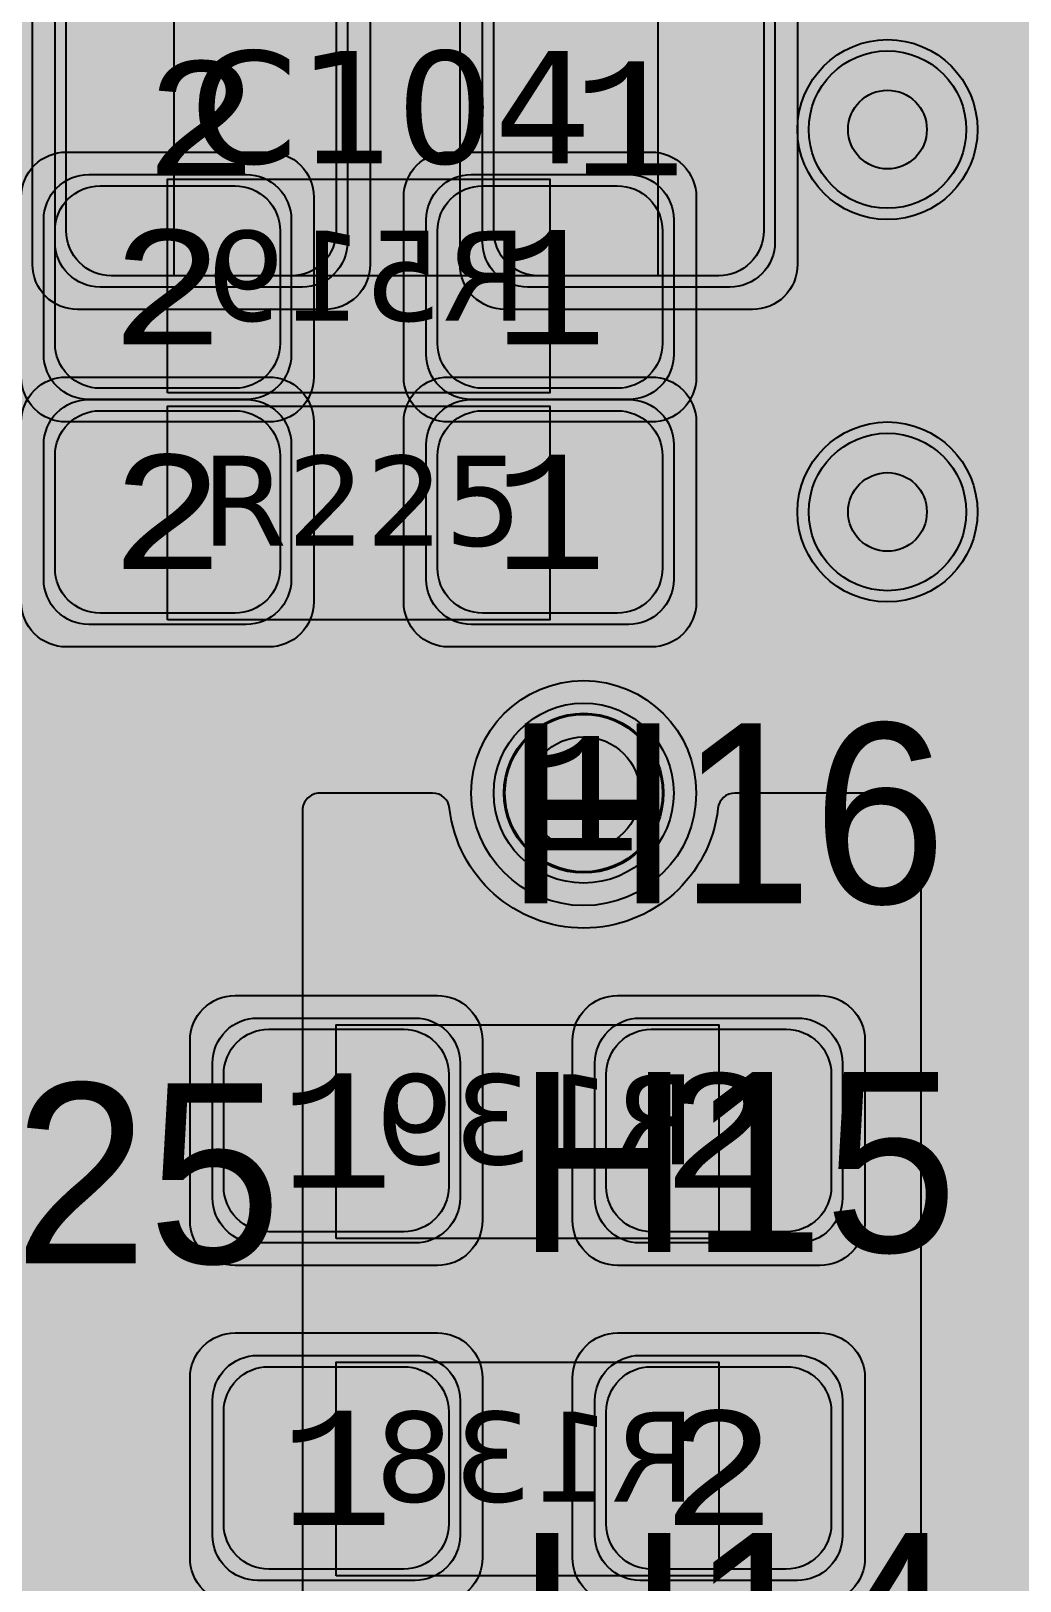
# Model space of a CAD drawing. Extents: x -28 to 199, y -61 to 255.
# Drawn here: x 160.29 to 164.69, y 202.25 to 209.14 of the extents above; entities that cross this region are included whole.
import ezdxf
from ezdxf.enums import TextEntityAlignment as Align

# ---------------------------------------------------------------- set-up
doc = ezdxf.new("R2010")
doc.units = 0
doc.header["$MEASUREMENT"] = 0
for name, color, linetype in [('ASSEMBLY_OUTLINES_BTM', 191, 'CONTINUOUS'), ('ASSEMBLY_OUTLINES_TOP', 102, 'CONTINUOUS'), ('ASSEMBLY_PART_NUMBERS_BTM', 191, 'CONTINUOUS'), ('ASSEMBLY_PART_NUMBERS_TOP', 102, 'CONTINUOUS'), ('ASSEMBLY_REF_DES_BTM', 191, 'CONTINUOUS'), ('ASSEMBLY_REF_DES_TOP', 102, 'CONTINUOUS'), ('DRILL_DRAWING', 21, 'CONTINUOUS'), ('GENERATED_SILKSCREEN_BTM', 255, 'CONTINUOUS'), ('GENERATED_SILKSCREEN_TOP', 140, 'CONTINUOUS'), ('PART_HOLES_LAYER_2', 30, 'CONTINUOUS'), ('PART_HOLES_LAYER_3', 30, 'CONTINUOUS'), ('PART_HOLES_LAYER_BOTTOM', 30, 'CONTINUOUS'), ('PART_HOLES_LAYER_TOP', 30, 'CONTINUOUS'), ('PART_PADS_LAYER_2', 230, 'CONTINUOUS'), ('PART_PADS_LAYER_3', 81, 'CONTINUOUS'), ('PART_PADS_LAYER_BOTTOM', 10, 'CONTINUOUS'), ('PART_PADS_LAYER_TOP', 150, 'CONTINUOUS'), ('PART_PADS_SMD_BTM', 10, 'CONTINUOUS'), ('PART_PADS_SMD_TOP', 150, 'CONTINUOUS'), ('PIN_NUMBERS_BTM', 8, 'CONTINUOUS'), ('PIN_NUMBERS_TOP', 8, 'CONTINUOUS'), ('PLACEMENT_OUTLINES_BTM', 222, 'CONTINUOUS'), ('PLACEMENT_OUTLINES_TOP', 130, 'CONTINUOUS'), ('PLANE_DATA_LAYER_TOP', 150, 'CONTINUOUS'), ('PLANE_SHAPES_LAYER_2', 230, 'CONTINUOUS'), ('PLANE_SHAPES_LAYER_3', 81, 'CONTINUOUS'), ('PLANE_SHAPES_LAYER_TOP', 150, 'CONTINUOUS'), ('SILKSCREEN_OUTLINES_BTM', 211, 'CONTINUOUS'), ('SILKSCREEN_OUTLINES_TOP', 150, 'CONTINUOUS'), ('SILKSCREEN_REF_DES_BTM', 211, 'CONTINUOUS'), ('SILKSCREEN_REF_DES_TOP', 150, 'CONTINUOUS'), ('SOLDERMASK_PADS_BTM', 12, 'CONTINUOUS'), ('SOLDERMASK_PADS_TOP', 180, 'CONTINUOUS'), ('SOLDERPASTE_PADS_BTM', 12, 'CONTINUOUS'), ('SOLDERPASTE_PADS_TOP', 180, 'CONTINUOUS'), ('TRACES_LAYER_BOTTOM', 10, 'CONTINUOUS'), ('TRACES_LAYER_TOP', 150, 'CONTINUOUS'), ('VIA_HOLES_LAYER_2', 30, 'CONTINUOUS'), ('VIA_HOLES_LAYER_3', 30, 'CONTINUOUS'), ('VIA_HOLES_LAYER_BOTTOM', 30, 'CONTINUOUS'), ('VIA_HOLES_LAYER_TOP', 30, 'CONTINUOUS'), ('VIA_PADS_LAYER_2', 230, 'CONTINUOUS'), ('VIA_PADS_LAYER_3', 81, 'CONTINUOUS'), ('VIA_PADS_LAYER_BOTTOM', 10, 'CONTINUOUS'), ('VIA_PADS_LAYER_TOP', 150, 'CONTINUOUS')]:
    doc.layers.add(name, color=color, linetype=linetype)
doc.styles.add('COURIER_NEW', font='COUR.TTF')
doc.styles.add('VERDANA', font='verdana.TTF')
doc.styles.add('VERIBEST_GERBER_0', font='txt')

msp = doc.modelspace()

# ---------------------------------------------------------------- hatches: boundary and pattern name
at = {"layer": 'ASSEMBLY_OUTLINES_BTM'}
h = msp.add_hatch(color=256, dxfattribs=at)
edge = h.paths.add_edge_path()
edge.add_arc((162.75, 205.75), 0.5, 0, 360)
at = {"layer": 'PART_HOLES_LAYER_2'}
h = msp.add_hatch(color=256, dxfattribs=at)
edge = h.paths.add_edge_path()
edge.add_arc((162.75, 205.75), 0.25, 0, 360)
at = {"layer": 'PART_HOLES_LAYER_3'}
h = msp.add_hatch(color=256, dxfattribs=at)
edge = h.paths.add_edge_path()
edge.add_arc((162.75, 205.75), 0.25, 0, 360)
at = {"layer": 'PART_HOLES_LAYER_BOTTOM'}
h = msp.add_hatch(color=256, dxfattribs=at)
edge = h.paths.add_edge_path()
edge.add_arc((162.75, 205.75), 0.25, 0, 360)
at = {"layer": 'PART_HOLES_LAYER_TOP'}
h = msp.add_hatch(color=256, dxfattribs=at)
edge = h.paths.add_edge_path()
edge.add_arc((162.75, 205.75), 0.25, 0, 360)
at = {"layer": 'PLANE_DATA_LAYER_TOP'}
msp.add_hatch(color=256, dxfattribs=at).paths.add_polyline_path([(164.25, 205.6738, 0.414213562373095), (164.1738, 205.75), (163.421893, 205.75, 0.381510988498814), (163.346178, 205.682387, -0.892996716737021), (162.153822, 205.682387, 0.381510988498814), (162.078107, 205.75), (161.5762, 205.75, 0.414213562373095), (161.5, 205.6738), (161.5, 201.750008, -0.414213562373095), (161.499992, 201.75), (154.2262, 201.75, 0.414213562373095), (154.15, 201.6738), (154.15, 201.284993), (154.15, 201.284992, 0.1989099556852985), (154.172318, 201.231111), (158.04635, 197.357079, -0.1989122151386246), (158.192797, 197.003526), (158.192797, 195.517823, 0.0395919652812843), (158.19375, 195.505812, -0.0395902007634606), (158.2, 195.427002), (158.2, 195.427), (158.2, 195.3762, 0.414213562373095), (158.2762, 195.3), (161.095925, 195.3, -0.1989122151386246), (161.449478, 195.153553), (162.717217, 193.885814, -0.1989122151386141), (162.863664, 193.532261), (162.863664, 189.069764), (162.863664, 189.069763, 0.198909955685367), (162.885982, 189.015882), (164.119918, 187.781946, 0.6681819935815638), (164.25, 187.835827), (164.25, 187.835828), (164.25, 188.426501, 0.3936083065980414), (164.179195, 188.50251, -0.3936069474596152), (163.25, 189.5, -0.3936069474596152), (164.179195, 190.49749, 0.3936083065980414), (164.25, 190.573499), (164.25, 195.810362), (164.25, 195.810363, 0.1756597936058653), (164.232299, 195.859192, -0.1756616708770249), (164, 196.5, -0.1756616708770249), (164.232299, 197.140808, 0.1756597936058653), (164.25, 197.189637), (164.25, 197.189638)], flags=0)
at = {"layer": 'PLANE_SHAPES_LAYER_2'}
h = msp.add_hatch(color=256, dxfattribs=at)
h.paths.add_polyline_path([(169.5, 129.25), (149.5, 129.25), (142.25, 122), (142.25, 90.5), (147.5, 90.5), (147.5, 80), (154, 80), (154, 69.25), (131.75, 69.25), (131.75, 73.25), (121.25, 73.25), (121.25, 81), (110.5, 81), (110.5, 125.75), (106.5, 125.75), (106.5, 128.75), (93.5, 128.75), (93.5, 120.25), (91.75, 120.25), (91.75, 121.5), (80, 121.5), (80, 118.25), (73.25, 118.25), (73.25, 124.5), (67.5, 124.5), (67.5, 128), (57.75, 128), (57.75, 120.25), (55.25, 120.25), (55.25, 121.5), (47.5, 121.5), (47.5, 119), (35, 119), (35, 134.75), (32.75, 134.75), (32.75, 159.75), (29.25, 159.75), (29.25, 175.25), (22.5, 175.25), (22.5, 195.25), (17.25, 195.25), (17.25, 198), (22.5, 198), (22.5, 216.5), (40.25, 216.5), (40.25, 235.5), (54.5, 235.5), (54.5, 254), (87.25, 254), (87.25, 236.25), (86.25, 236.25), (86.25, 228.75), (81, 228.75), (81, 218.75), (95.25, 218.75), (95.25, 194.5), (87, 194.5), (87, 172), (131.1, 172), (131.1, 208.75), (115.5, 208.75), (115.5, 213.75), (106.75, 213.75), (106.75, 218.75), (110.25, 222.25), (110.25, 226.25), (142.5, 226.25), (142.5, 221.5), (160.5, 221.5), (160.5, 240.75), (169.5, 240.75)])
h.paths.add_polyline_path([(35.5, 149.5), (41.75, 149.5), (41.75, 152), (39.25, 152), (39.25, 154), (37.75, 154), (37.75, 152), (35.5, 152)], flags=16)
h.paths.add_polyline_path([(37.5, 125.75), (37.5, 128.75), (42.75, 128.75), (42.75, 125.75)], flags=16)
h.paths.add_polyline_path([(52, 127.75), (52, 130.75), (54.25, 130.75), (54.25, 127.75)], flags=16)
h.paths.add_polyline_path([(50.75, 219.5), (50.75, 226.5), (71.75, 226.5), (71.75, 219.5)], flags=16)
h.paths.add_polyline_path([(66.5, 150.75), (66.5, 177.5), (72.25, 177.5), (72.25, 150.75)], flags=16)
h.paths.add_polyline_path([(47.25, 185.25), (73, 185.25), (73, 188.25), (70.25, 188.25), (70.25, 191), (47.25, 191)], flags=16)
h.paths.add_polyline_path([(84.5, 208), (84.5, 212.75), (85, 212.75), (85, 208)], flags=16)
h.paths.add_polyline_path([(61.5, 137.25), (87.75, 137.25), (87.75, 140.5), (84.75, 140.5), (84.75, 143), (61.5, 143)], flags=16)
h.paths.add_polyline_path([(88.75, 127), (88.75, 130), (91, 130), (91, 127)], flags=16)
h.paths.add_polyline_path([(85.5, 130.25), (85.5, 132.5), (91, 132.5), (91, 130.25)], flags=16)
h.paths.add_polyline_path([(108.75, 142.25), (135.75, 142.25), (135.75, 145.75), (132.25, 145.75), (132.25, 149), (108.75, 149)], flags=16)
h.paths.add_polyline_path([(114.25, 126.75), (140.75, 126.75), (140.75, 129.75), (137.25, 129.75), (137.25, 133), (114.25, 133)], flags=16)
h.paths.add_polyline_path([(155.25, 180.25), (166.25, 180.25), (166.25, 186.25), (152.25, 186.25), (152.25, 183), (155.25, 183)], flags=16)
at = {"layer": 'PLANE_SHAPES_LAYER_3'}
h = msp.add_hatch(color=256, dxfattribs=at)
h.paths.add_polyline_path([(169.5, 129.25), (149.5, 129.25), (142.25, 122), (142.25, 90.5), (147.5, 90.5), (147.5, 80), (154, 80), (154, 69.25), (131.75, 69.25), (131.75, 73.25), (121.25, 73.25), (121.25, 81), (110.5, 81), (110.5, 125.75), (106.5, 125.75), (106.5, 128.75), (93.5, 128.75), (93.5, 120.25), (91.75, 120.25), (91.75, 121.5), (80, 121.5), (80, 118.25), (73.25, 118.25), (73.25, 124.5), (67.5, 124.5), (67.5, 127.75), (58.25, 127.75), (58.25, 130.25), (88.75, 130.25), (88.75, 127), (91, 127), (91, 132.5), (55, 132.5), (55, 131.25), (52, 131.25), (52, 127.75), (55, 127.75), (55, 127.25), (57.75, 127.25), (57.75, 120.25), (55.25, 120.25), (55.25, 121.5), (47.5, 121.5), (47.5, 119), (35, 119), (35, 134.75), (32.75, 134.75), (32.75, 159.75), (29.25, 159.75), (29.25, 175.25), (22.5, 175.25), (22.5, 195.25), (17.25, 195.25), (17.25, 198), (22.5, 198), (22.5, 216.5), (40.25, 216.5), (40.25, 235.5), (54.5, 235.5), (54.5, 254), (87.25, 254), (87.25, 236.25), (86.25, 236.25), (86.25, 228.75), (81, 228.75), (81, 218.75), (95.25, 218.75), (95.25, 194.5), (87, 194.5), (87, 172), (131.1, 172), (131.1, 208.75), (115.5, 208.75), (115.5, 213.75), (106.75, 213.75), (106.75, 218.75), (110.25, 222.25), (110.25, 226.25), (142.5, 226.25), (142.5, 221.5), (160.5, 221.5), (160.5, 240.75), (169.5, 240.75)])
h.paths.add_polyline_path([(35.5, 149.5), (41.75, 149.5), (41.75, 152), (39.25, 152), (39.25, 154), (37.75, 154), (37.75, 152), (35.5, 152)], flags=16)
h.paths.add_polyline_path([(37.5, 125.75), (37.5, 128.75), (42.75, 128.75), (42.75, 125.75)], flags=16)
h.paths.add_polyline_path([(50.75, 219.5), (50.75, 226.5), (71.75, 226.5), (71.75, 219.5)], flags=16)
h.paths.add_polyline_path([(66.5, 150.75), (66.5, 177.5), (72.25, 177.5), (72.25, 150.75)], flags=16)
h.paths.add_polyline_path([(47.25, 185.25), (73, 185.25), (73, 188.25), (70.25, 188.25), (70.25, 191), (47.25, 191)], flags=16)
h.paths.add_polyline_path([(84.5, 208), (84.5, 212.75), (85, 212.75), (85, 208)], flags=16)
h.paths.add_polyline_path([(61.5, 137.25), (87.75, 137.25), (87.75, 140.5), (84.75, 140.5), (84.75, 143), (61.5, 143)], flags=16)
h.paths.add_polyline_path([(108.75, 142.25), (135.75, 142.25), (135.75, 145.75), (132.25, 145.75), (132.25, 149), (108.75, 149)], flags=16)
h.paths.add_polyline_path([(114.25, 126.75), (140.75, 126.75), (140.75, 129.75), (137.25, 129.75), (137.25, 133), (114.25, 133)], flags=16)
h.paths.add_polyline_path([(155.25, 180.25), (166.25, 180.25), (166.25, 186.25), (152.25, 186.25), (152.25, 183), (155.25, 183)], flags=16)
at = {"layer": 'VIA_HOLES_LAYER_2'}
h = msp.add_hatch(color=256, dxfattribs=at)
edge = h.paths.add_edge_path()
edge.add_arc((164.1, 208.7), 0.175, 0, 360)
h = msp.add_hatch(color=256, dxfattribs=at)
edge = h.paths.add_edge_path()
edge.add_arc((164.1, 207), 0.175, 0, 360)
at = {"layer": 'VIA_HOLES_LAYER_3'}
h = msp.add_hatch(color=256, dxfattribs=at)
edge = h.paths.add_edge_path()
edge.add_arc((164.1, 208.7), 0.175, 0, 360)
h = msp.add_hatch(color=256, dxfattribs=at)
edge = h.paths.add_edge_path()
edge.add_arc((164.1, 207), 0.175, 0, 360)
at = {"layer": 'VIA_HOLES_LAYER_BOTTOM'}
h = msp.add_hatch(color=256, dxfattribs=at)
edge = h.paths.add_edge_path()
edge.add_arc((164.1, 208.7), 0.175, 0, 360)
h = msp.add_hatch(color=256, dxfattribs=at)
edge = h.paths.add_edge_path()
edge.add_arc((164.1, 207), 0.175, 0, 360)
at = {"layer": 'VIA_HOLES_LAYER_TOP'}
h = msp.add_hatch(color=256, dxfattribs=at)
edge = h.paths.add_edge_path()
edge.add_arc((164.1, 208.7), 0.175, 0, 360)
h = msp.add_hatch(color=256, dxfattribs=at)
edge = h.paths.add_edge_path()
edge.add_arc((164.1, 207), 0.175, 0, 360)

# ---------------------------------------------------------------- linework, layer by layer
at = {"layer": 'ASSEMBLY_OUTLINES_BTM'}
for points in [[(160.9, 207.53), (160.9, 208.48), (162.6, 208.48), (162.6, 207.53)], [(161.65, 203.77), (161.65, 204.72), (163.35, 204.72), (163.35, 203.77)], [(161.65, 202.27), (161.65, 203.22), (163.35, 203.22), (163.35, 202.27)]]:
    msp.add_lwpolyline(points, close=True, dxfattribs=at)
msp.add_circle((162.75, 205.75), 0.5, dxfattribs=at)
at = {"layer": 'ASSEMBLY_OUTLINES_TOP'}
for points in [[(160.93, 208.05), (160.93, 209.45), (163.08, 209.45), (163.08, 208.05)], [(160.9, 206.52), (160.9, 207.47), (162.6, 207.47), (162.6, 206.52)]]:
    msp.add_lwpolyline(points, close=True, dxfattribs=at)
at = {"layer": 'GENERATED_SILKSCREEN_BTM', "const_width": 0.15}
for points in [[(162.042098, 208.480005, 1.22306e-05), (162.042089, 208.479995), (161.457911, 208.479995, 1.22306e-05), (161.457902, 208.480005), (162.042098, 208.480005)], [(162.033844, 207.529995), (161.466156, 207.529995, 1.1642e-05), (161.466164, 207.530005), (162.033836, 207.530005, 1.1642e-05), (162.033844, 207.529995)], [(162.783844, 204.720005, 1.1642e-05), (162.783836, 204.719995), (162.216164, 204.719995, 1.1642e-05), (162.216156, 204.720005), (162.783844, 204.720005)], [(162.792098, 203.769995), (162.207902, 203.769995, 1.22306e-05), (162.207911, 203.770005), (162.792089, 203.770005, 1.22306e-05), (162.792098, 203.769995)], [(162.783844, 203.220005, 1.1642e-05), (162.783836, 203.219995), (162.216164, 203.219995, 1.1642e-05), (162.216156, 203.220005), (162.783844, 203.220005)], [(162.792098, 202.269995), (162.207902, 202.269995, 1.22306e-05), (162.207911, 202.270005), (162.792089, 202.270005, 1.22306e-05), (162.792098, 202.269995)]]:
    msp.add_lwpolyline(points, format="xyb", dxfattribs=at)
for points in [[(160.1485, 206.097), (160.3165, 206.234), (160.3215, 206.237), (160.3225, 206.241), (160.3245, 206.245), (160.3255, 206.25), (160.3255, 206.936), (160.3245, 206.941), (160.3225, 206.945), (160.3205, 206.947), (160.3195, 206.949), (160.3175, 206.952), (160.1485, 207.089)], [(160.7325, 206.61), (160.5635, 206.473), (160.5605, 206.469), (160.5595, 206.464), (160.5585, 206.461), (160.5575, 206.458), (160.5565, 206.456), (160.5565, 206.25), (160.5575, 206.247), (160.5595, 206.24), (160.5605, 206.238), (160.5635, 206.234), (160.7315, 206.097), (160.7365, 206.095), (160.7375, 206.094), (160.7405, 206.094), (160.7415, 206.093), (160.7425, 206.093), (160.7445, 206.093), (161.0815, 206.093), (161.0855, 206.094), (161.0895, 206.095), (161.0935, 206.097), (161.2615, 206.234), (161.2645, 206.236), (161.2665, 206.239), (161.2675, 206.245), (161.2665, 206.252), (161.2635, 206.259), (161.2585, 206.264), (161.2525, 206.268), (161.2455, 206.269), (161.2385, 206.267), (161.0755, 206.134), (160.7525, 206.134), (160.5965, 206.26), (160.5965, 206.446), (160.7525, 206.573), (161.0815, 206.573), (161.0855, 206.573), (161.0905, 206.574), (161.0935, 206.576), (161.2615, 206.713), (161.2645, 206.714), (161.2655, 206.716), (161.2675, 206.719), (161.2695, 206.726), (161.2705, 206.73), (161.2705, 206.936), (161.2695, 206.941), (161.2675, 206.945), (161.2655, 206.947), (161.2645, 206.949), (161.2615, 206.952), (161.0935, 207.089), (161.0895, 207.09), (161.0875, 207.091), (161.0855, 207.092), (161.0815, 207.093), (160.7445, 207.093), (160.7405, 207.092), (160.7385, 207.091), (160.7355, 207.09), (160.7325, 207.089), (160.6065, 206.986), (160.6015, 206.981), (160.5995, 206.975), (160.6005, 206.968), (160.6035, 206.961), (160.6095, 206.956), (160.6155, 206.952), (160.6235, 206.951), (160.6305, 206.953), (160.7505, 207.052), (161.0755, 207.052), (161.2295, 206.926), (161.2295, 206.74), (161.0755, 206.613), (160.7455, 206.613), (160.7405, 206.612), (160.7365, 206.611), (160.7325, 206.61)], [(161.5015, 206.936), (161.5015, 206.25), (161.5025, 206.245), (161.5045, 206.241), (161.5055, 206.237), (161.5085, 206.234), (161.6765, 206.097), (161.6815, 206.095), (161.6825, 206.094), (161.6855, 206.094), (161.6865, 206.093), (161.6875, 206.093), (161.6895, 206.093), (162.0265, 206.093), (162.0305, 206.094), (162.0345, 206.095), (162.0385, 206.097), (162.2065, 206.234), (162.2115, 206.237), (162.2125, 206.241), (162.2145, 206.245), (162.2155, 206.25), (162.2155, 206.936), (162.2145, 206.941), (162.2125, 206.945), (162.2105, 206.947), (162.2095, 206.949), (162.2065, 206.952), (162.0385, 207.089), (162.0345, 207.09), (162.0325, 207.091), (162.0305, 207.092), (162.0265, 207.093), (161.6895, 207.093), (161.6855, 207.092), (161.6835, 207.091), (161.6805, 207.09), (161.6765, 207.089), (161.5085, 206.952), (161.5075, 206.949), (161.5055, 206.948), (161.5045, 206.947), (161.5045, 206.945), (161.5025, 206.941), (161.5015, 206.936)], [(160.1305, 207.052), (160.2845, 206.926), (160.2845, 206.26), (160.1305, 206.134)], [(162.1745, 206.926), (162.1745, 206.26), (162.0205, 206.134), (161.6975, 206.134), (161.5415, 206.26), (161.5415, 206.926), (161.6975, 207.052), (162.0205, 207.052), (162.1745, 206.926)]]:
    msp.add_lwpolyline(points, dxfattribs=at)
msp.add_lwpolyline([(162.25, 205.75, -1), (163.25, 205.75, -1)], format="xyb", close=True, dxfattribs=at)
at = {"layer": 'GENERATED_SILKSCREEN_TOP', "const_width": 0.15}
for points in [[(162.269515, 208.049995), (161.730485, 208.049995, 1.10969e-05), (161.730492, 208.050005), (162.269508, 208.050005, 1.10969e-05), (162.269515, 208.049995)], [(162.033844, 207.470005, 1.1642e-05), (162.033836, 207.469995), (161.466164, 207.469995, 1.1642e-05), (161.466156, 207.470005), (162.033844, 207.470005)], [(162.042098, 206.519995), (161.457902, 206.519995, 1.22306e-05), (161.457911, 206.520005), (162.042089, 206.520005, 1.22306e-05), (162.042098, 206.519995)], [(163.079205, 206.018792, 9.1885e-06), (163.079195, 206.018804), (163.079195, 206.030399), (163.077595, 206.035998), (163.073596, 206.040797), (163.0688, 206.043195, -0.0493889887), (163.068799, 206.043195), (163.0632, 206.043995), (163.057663, 206.043204, 7.487e-06), (163.057654, 206.043213), (163.063199, 206.044005, -0.0990195136), (163.063201, 206.044005), (163.068801, 206.043205, -0.1845275525), (163.068804, 206.043203), (163.0736, 206.040805, -0.2360679763), (163.073604, 206.040803), (163.077603, 206.036004, -0.1845275516), (163.077605, 206.036001), (163.079205, 206.030401), (163.079205, 206.018792)], [(163.079205, 205.262399), (163.077605, 205.255999, -0.1622776593), (163.077604, 205.255996), (163.073604, 205.251996, -0.2617450001), (163.073599, 205.251995), (163.068804, 205.249597, -0.1845275525), (163.068801, 205.249595), (163.063201, 205.248795, -0.0954145724), (163.063199, 205.248795), (163.057601, 205.249595, -0.1454891688), (163.057598, 205.249595), (163.051999, 205.251995, -0.1622776593), (163.051996, 205.251996), (163.047996, 205.255996, -0.1622776602), (163.047995, 205.255999), (163.047195, 205.262399), (163.047195, 205.446191, 7.9139e-06), (163.047205, 205.4462), (163.047205, 205.262401), (163.048005, 205.256003), (163.052004, 205.252004), (163.057602, 205.249605), (163.0632, 205.248805), (163.068799, 205.249605, -0.0493889887), (163.0688, 205.249605), (163.073595, 205.252003, -0.0710678119), (163.073596, 205.252004), (163.077596, 205.256004), (163.079195, 205.262401), (163.079195, 205.481196, 9.1885e-06), (163.079205, 205.481208), (163.079205, 205.262399)], [(162.540805, 205.262399), (162.539205, 205.255999, -0.1622776593), (162.539204, 205.255996), (162.535204, 205.251996, -0.1622776593), (162.535201, 205.251995), (162.529602, 205.249595, -0.1454891701), (162.529599, 205.249595), (162.523201, 205.248795, -0.0954145724), (162.523199, 205.248795), (162.517599, 205.249595, -0.1845275525), (162.517596, 205.249597), (162.512801, 205.251995, -0.2617450001), (162.512796, 205.251996), (162.508796, 205.255996, -0.1622776593), (162.508795, 205.255999), (162.507195, 205.262399), (162.507195, 205.401187, 7.1803e-06), (162.507205, 205.40118), (162.507205, 205.262401), (162.508804, 205.256004), (162.512804, 205.252004, -0.0710678119), (162.512805, 205.252003), (162.5176, 205.249605, -0.0493889901), (162.517601, 205.249605), (162.5232, 205.248805), (162.529598, 205.249605), (162.535196, 205.252004), (162.539196, 205.256004), (162.540795, 205.262401), (162.540795, 205.380056, 6.5767e-06), (162.540805, 205.380051), (162.540805, 205.262399)]]:
    msp.add_lwpolyline(points, format="xyb", dxfattribs=at)
for points in [[(163.3792, 205.2792), (163.3728, 205.2776), (163.3696, 205.2744), (163.3672, 205.2688), (163.3664, 205.2624), (163.3672, 205.2568), (163.3696, 205.2512), (163.3728, 205.2472), (163.3792, 205.2464), (163.6912, 205.2464), (163.6968, 205.2472), (163.7016, 205.2512), (163.704, 205.2568), (163.7048, 205.2624), (163.704, 205.2688), (163.7016, 205.2744), (163.6968, 205.2776), (163.6912, 205.2792), (163.5504, 205.2792), (163.5504, 206.0304), (163.5496, 206.036), (163.5472, 206.04), (163.5432, 206.0424), (163.5376, 206.0432), (163.5336, 206.044), (163.5296, 206.044), (163.5264, 206.0424), (163.5232, 206.0392), (163.3672, 205.82), (163.3648, 205.8144), (163.3648, 205.8088), (163.3672, 205.804), (163.3712, 205.8), (163.376, 205.7968), (163.3816, 205.7952), (163.3848, 205.7952), (163.3872, 205.796), (163.3912, 205.8008), (163.5192, 205.98), (163.5192, 205.2792), (163.3792, 205.2792)], [(164.4232, 206.0432), (164.5576, 205.9336), (164.5616, 205.9296), (164.5624, 205.9232), (164.5616, 205.9184), (164.56, 205.9144), (164.5576, 205.9112), (164.5536, 205.908), (164.5496, 205.9056), (164.5456, 205.9048), (164.5416, 205.9048), (164.5384, 205.9072), (164.4072, 206.0136), (164.148, 206.0136), (164.0248, 205.9128), (164.0248, 205.6256), (164.1336, 205.7144), (164.1368, 205.7152), (164.1384, 205.716), (164.1392, 205.716), (164.1392, 205.7168), (164.1432, 205.7176), (164.4128, 205.7176), (164.416, 205.7168), (164.416, 205.716), (164.4176, 205.716), (164.42, 205.7152), (164.4224, 205.7144), (164.5576, 205.6056), (164.5584, 205.6032), (164.56, 205.6024), (164.5608, 205.6016), (164.5608, 205.6), (164.5624, 205.5944), (164.5632, 205.592), (164.5632, 205.372), (164.5624, 205.368), (164.5608, 205.3648), (164.56, 205.3616), (164.5576, 205.3592), (164.4232, 205.2496), (164.4192, 205.248), (164.4184, 205.2472), (164.4168, 205.2472), (164.4152, 205.2464), (164.4144, 205.2464), (164.4128, 205.2464), (164.1432, 205.2464), (164.14, 205.2472), (164.1368, 205.248), (164.1336, 205.2496), (163.9992, 205.3592), (163.9976, 205.3608), (163.996, 205.3616), (163.9944, 205.364), (163.9928, 205.3696), (163.992, 205.372), (163.992, 205.9208), (163.9928, 205.9248), (163.9944, 205.928), (163.996, 205.9296), (163.9976, 205.9312), (163.9992, 205.9336), (164.1336, 206.0432), (164.1368, 206.044), (164.1392, 206.0448), (164.14, 206.0456), (164.1432, 206.0464), (164.4128, 206.0464), (164.416, 206.0456), (164.4168, 206.0456), (164.4176, 206.0448), (164.42, 206.044), (164.4232, 206.0432)], [(164.0248, 205.584), (164.0248, 205.38), (164.148, 205.2792), (164.4064, 205.2792), (164.5312, 205.38), (164.5312, 205.584), (164.4064, 205.6856), (164.148, 205.6856), (164.0248, 205.584)], [(163.4292, 203.7292), (163.4228, 203.7276), (163.4196, 203.7244), (163.4172, 203.7188), (163.4164, 203.7124), (163.4172, 203.7068), (163.4196, 203.7012), (163.4228, 203.6972), (163.4292, 203.6964), (163.7412, 203.6964), (163.7468, 203.6972), (163.7516, 203.7012), (163.754, 203.7068), (163.7548, 203.7124), (163.754, 203.7188), (163.7516, 203.7244), (163.7468, 203.7276), (163.7412, 203.7292), (163.6004, 203.7292), (163.6004, 204.4804), (163.5996, 204.486), (163.5972, 204.49), (163.5932, 204.4924), (163.5876, 204.4932), (163.5836, 204.494), (163.5796, 204.494), (163.5764, 204.4924), (163.5732, 204.4892), (163.4172, 204.27), (163.4148, 204.2644), (163.4148, 204.2588), (163.4172, 204.254), (163.4212, 204.25), (163.426, 204.2468), (163.4316, 204.2452), (163.4348, 204.2452), (163.4372, 204.246), (163.4412, 204.2508), (163.5692, 204.43), (163.5692, 203.7292), (163.4292, 203.7292)], [(162.5572, 203.7124), (162.5588, 203.706), (162.5628, 203.702), (162.5676, 203.6996), (162.5732, 203.6988), (162.5796, 203.6996), (162.5852, 203.702), (162.5892, 203.706), (162.5908, 203.7124), (162.5908, 204.0804), (163.0972, 204.0804), (163.0972, 203.7124), (163.098, 203.706), (163.102, 203.702), (163.1076, 203.6996), (163.1132, 203.6988), (163.1188, 203.6996), (163.1236, 203.702), (163.1276, 203.706), (163.1292, 203.7124), (163.1292, 204.4804), (163.1276, 204.486), (163.1236, 204.4908), (163.1188, 204.4932), (163.1132, 204.494), (163.1076, 204.4932), (163.102, 204.4908), (163.098, 204.486), (163.0972, 204.4804), (163.0972, 204.1124), (162.5908, 204.1124), (162.5908, 204.4804), (162.5892, 204.486), (162.5852, 204.4908), (162.5796, 204.4932), (162.5732, 204.494), (162.5676, 204.4932), (162.5628, 204.4908), (162.5588, 204.486), (162.5572, 204.4804), (162.5572, 203.7124)], [(164.1924, 204.2212), (164.1892, 204.2204), (164.1868, 204.2196), (164.1836, 204.218), (164.0748, 204.13), (164.0748, 204.4636), (164.5972, 204.4636), (164.6028, 204.4652), (164.6076, 204.4684), (164.61, 204.474), (164.6108, 204.4796), (164.61, 204.486), (164.6076, 204.4908), (164.6028, 204.4948), (164.5972, 204.4964), (164.0572, 204.4964), (164.0516, 204.4948), (164.0468, 204.4908), (164.0428, 204.486), (164.0412, 204.4804), (164.0412, 204.0956), (164.042, 204.09), (164.0444, 204.086), (164.0476, 204.0836), (164.0532, 204.082), (164.0572, 204.0804), (164.0604, 204.0796), (164.0644, 204.0804), (164.0676, 204.0828), (164.198, 204.1892), (164.4564, 204.1892), (164.5812, 204.0876), (164.5812, 203.83), (164.4564, 203.73), (164.198, 203.73), (164.0676, 203.8356), (164.062, 203.838), (164.0572, 203.838), (164.0524, 203.8348), (164.0476, 203.8308), (164.0444, 203.8252), (164.0436, 203.8196), (164.0444, 203.814), (164.0484, 203.81), (164.1836, 203.6996), (164.186, 203.698), (164.1892, 203.698), (164.1924, 203.6964), (164.462, 203.6964), (164.4644, 203.6964), (164.4652, 203.6972), (164.466, 203.6972), (164.4676, 203.698), (164.4692, 203.698), (164.4724, 203.6996), (164.6076, 203.81), (164.61, 203.8124), (164.6108, 203.814), (164.6124, 203.8188), (164.6132, 203.822), (164.6132, 204.0956), (164.6124, 204.0988), (164.6108, 204.1036), (164.6108, 204.1052), (164.61, 204.106), (164.6084, 204.1076), (164.6076, 204.1092), (164.4724, 204.218), (164.4684, 204.2196), (164.4652, 204.2204), (164.462, 204.2212), (164.1924, 204.2212)], [(159.7212, 203.7856), (160.2532, 204.2192), (160.2532, 204.3128), (160.1284, 204.4136)], [(160.1452, 204.4432), (160.2796, 204.3336), (160.282, 204.3296), (160.2828, 204.3264), (160.2844, 204.324), (160.2852, 204.3208), (160.2852, 204.2112), (160.2844, 204.208), (160.2828, 204.2032), (160.282, 204.1992), (160.2796, 204.1976), (159.7468, 203.7648)], [(160.9012, 204.4432), (161.0356, 204.3336), (161.038, 204.3296), (161.0388, 204.3264), (161.0404, 204.324), (161.0412, 204.3208), (161.0412, 204.2112), (161.0404, 204.208), (161.0388, 204.2032), (161.038, 204.1992), (161.0356, 204.1976), (160.5028, 203.7648), (160.5028, 203.6792), (161.0252, 203.6792), (161.0308, 203.6776), (161.0356, 203.6744), (161.038, 203.6688), (161.0388, 203.6624), (161.038, 203.6568), (161.0356, 203.6512), (161.0308, 203.648), (161.0252, 203.6464), (160.486, 203.6464), (160.4796, 203.648), (160.4756, 203.652), (160.4716, 203.656), (160.47, 203.6624), (160.47, 203.772), (160.4708, 203.7744), (160.4724, 203.78), (160.474, 203.7824), (160.4756, 203.784), (160.4772, 203.7856), (161.0092, 204.2192), (161.0092, 204.3128), (160.8844, 204.4136), (160.626, 204.4136), (160.4956, 204.3072), (160.49, 204.3056), (160.4844, 204.3064), (160.4796, 204.3088), (160.4764, 204.3136), (160.4732, 204.3184), (160.4724, 204.324), (160.4724, 204.3272), (160.4732, 204.3296), (160.4772, 204.3336), (160.6116, 204.4432), (160.6148, 204.444), (160.6172, 204.4448), (160.618, 204.4456), (160.6212, 204.4464), (160.8908, 204.4464), (160.894, 204.4456), (160.8948, 204.4456), (160.8956, 204.4448), (160.898, 204.444), (160.9012, 204.4432)], [(161.3764, 204.1712), (161.3732, 204.1704), (161.3708, 204.1696), (161.3676, 204.168), (161.2588, 204.08), (161.2588, 204.4136), (161.7812, 204.4136), (161.7868, 204.4152), (161.7916, 204.4184), (161.794, 204.424), (161.7948, 204.4296), (161.794, 204.436), (161.7916, 204.4408), (161.7868, 204.4448), (161.7812, 204.4464), (161.2412, 204.4464), (161.2356, 204.4448), (161.2308, 204.4408), (161.2268, 204.436), (161.2252, 204.4304), (161.2252, 204.0456), (161.226, 204.04), (161.2284, 204.036), (161.2316, 204.0336), (161.2372, 204.032), (161.2412, 204.0304), (161.2444, 204.0296), (161.2484, 204.0304), (161.2516, 204.0328), (161.382, 204.1392), (161.6404, 204.1392), (161.7652, 204.0376), (161.7652, 203.78), (161.6404, 203.68), (161.382, 203.68), (161.2516, 203.7856), (161.246, 203.788), (161.2412, 203.788), (161.2364, 203.7848), (161.2316, 203.7808), (161.2284, 203.7752), (161.2276, 203.7696), (161.2284, 203.764), (161.2324, 203.76), (161.3676, 203.6496), (161.37, 203.648), (161.3732, 203.648), (161.3764, 203.6464), (161.646, 203.6464), (161.6484, 203.6464), (161.6492, 203.6472), (161.65, 203.6472), (161.6516, 203.648), (161.6532, 203.648), (161.6564, 203.6496), (161.7916, 203.76), (161.794, 203.7624), (161.7948, 203.764), (161.7964, 203.7688), (161.7972, 203.772), (161.7972, 204.0456), (161.7964, 204.0488), (161.7948, 204.0536), (161.7948, 204.0552), (161.794, 204.056), (161.7924, 204.0576), (161.7916, 204.0592), (161.6564, 204.168), (161.6524, 204.1696), (161.6492, 204.1704), (161.646, 204.1712), (161.3764, 204.1712)], [(159.7468, 203.6792), (160.2692, 203.6792), (160.2748, 203.6776), (160.2796, 203.6744), (160.282, 203.6688), (160.2828, 203.6624), (160.282, 203.6568), (160.2796, 203.6512), (160.2748, 203.648), (160.2692, 203.6464), (159.73, 203.6464)], [(163.6004, 201.6792), (163.6004, 202.4304), (163.5996, 202.436), (163.5972, 202.44), (163.5932, 202.4424), (163.5876, 202.4432), (163.5836, 202.444), (163.5796, 202.444), (163.5764, 202.4424), (163.5732, 202.4392), (163.4172, 202.22), (163.4148, 202.2144), (163.4148, 202.2088), (163.4172, 202.204), (163.4212, 202.2), (163.426, 202.1968), (163.4316, 202.1952), (163.4348, 202.1952), (163.4372, 202.196), (163.4412, 202.2008), (163.5692, 202.38), (163.5692, 201.6792)], [(164.0972, 201.9376), (164.5276, 202.3664), (164.5276, 201.9376), (164.0972, 201.9376)], [(162.5908, 202.0624), (162.5908, 202.4304), (162.5892, 202.436), (162.5852, 202.4408), (162.5796, 202.4432), (162.5732, 202.444), (162.5676, 202.4432), (162.5628, 202.4408), (162.5588, 202.436), (162.5572, 202.4304), (162.5572, 201.6624)], [(163.1292, 201.6624), (163.1292, 202.4304), (163.1276, 202.436), (163.1236, 202.4408), (163.1188, 202.4432), (163.1132, 202.444), (163.1076, 202.4432), (163.102, 202.4408), (163.098, 202.436), (163.0972, 202.4304), (163.0972, 202.0624)], [(164.5596, 201.9376), (164.5596, 202.408), (164.5588, 202.412), (164.5564, 202.4152), (164.5532, 202.4184), (164.5492, 202.4208), (164.5444, 202.4224), (164.5396, 202.4232), (164.5356, 202.4224), (164.5316, 202.4192), (164.046, 201.9336)]]:
    msp.add_lwpolyline(points, dxfattribs=at)
at = {"layer": 'PART_HOLES_LAYER_2'}
msp.add_circle((162.75, 205.75), 0.25, dxfattribs=at)
at = {"layer": 'PART_HOLES_LAYER_3'}
msp.add_circle((162.75, 205.75), 0.25, dxfattribs=at)
at = {"layer": 'PART_HOLES_LAYER_BOTTOM'}
msp.add_circle((162.75, 205.75), 0.25, dxfattribs=at)
at = {"layer": 'PART_HOLES_LAYER_TOP'}
msp.add_circle((162.75, 205.75), 0.25, dxfattribs=at)
at = {"layer": 'PART_PADS_LAYER_2'}
msp.add_circle((162.75, 205.75), 0.35, dxfattribs=at)
at = {"layer": 'PART_PADS_LAYER_3'}
msp.add_circle((162.75, 205.75), 0.35, dxfattribs=at)
at = {"layer": 'PART_PADS_LAYER_BOTTOM'}
msp.add_circle((162.75, 205.75), 0.35, dxfattribs=at)
at = {"layer": 'PART_PADS_LAYER_TOP'}
msp.add_circle((162.75, 205.75), 0.35, dxfattribs=at)
at = {"layer": 'PART_PADS_SMD_BTM'}
for points in [[(161.45, 207.7, -0.4142135624), (161.25, 207.5), (160.55, 207.5, -0.4142135624), (160.35, 207.7), (160.35, 208.3, -0.4142135624), (160.55, 208.5), (161.25, 208.5, -0.4142135624), (161.45, 208.3)], [(163.15, 207.7, -0.4142135624), (162.95, 207.5), (162.25, 207.5, -0.4142135624), (162.05, 207.7), (162.05, 208.3, -0.4142135624), (162.25, 208.5), (162.95, 208.5, -0.4142135624), (163.15, 208.3)], [(161.1, 204.55, -0.4142135624), (161.3, 204.75), (162, 204.75, -0.4142135624), (162.2, 204.55), (162.2, 203.95, -0.4142135624), (162, 203.75), (161.3, 203.75, -0.4142135624), (161.1, 203.95)], [(162.8, 204.55, -0.4142135624), (163, 204.75), (163.7, 204.75, -0.4142135624), (163.9, 204.55), (163.9, 203.95, -0.4142135624), (163.7, 203.75), (163, 203.75, -0.4142135624), (162.8, 203.95)], [(161.1, 203.05, -0.4142135624), (161.3, 203.25), (162, 203.25, -0.4142135624), (162.2, 203.05), (162.2, 202.45, -0.4142135624), (162, 202.25), (161.3, 202.25, -0.4142135624), (161.1, 202.45)], [(162.8, 203.05, -0.4142135624), (163, 203.25), (163.7, 203.25, -0.4142135624), (163.9, 203.05), (163.9, 202.45, -0.4142135624), (163.7, 202.25), (163, 202.25, -0.4142135624), (162.8, 202.45)]]:
    msp.add_lwpolyline(points, format="xyb", close=True, dxfattribs=at)
at = {"layer": 'PART_PADS_SMD_TOP'}
for points in [[(161.5, 209.5, -0.4142135624), (161.7, 209.3), (161.7, 208.2, -0.4142135624), (161.5, 208), (160.6, 208, -0.4142135624), (160.4, 208.2), (160.4, 209.3, -0.4142135624), (160.6, 209.5)], [(163.4, 209.5, -0.4142135624), (163.6, 209.3), (163.6, 208.2, -0.4142135624), (163.4, 208), (162.5, 208, -0.4142135624), (162.3, 208.2), (162.3, 209.3, -0.4142135624), (162.5, 209.5)], [(161.45, 206.7, -0.4142135624), (161.25, 206.5), (160.55, 206.5, -0.4142135624), (160.35, 206.7), (160.35, 207.3, -0.4142135624), (160.55, 207.5), (161.25, 207.5, -0.4142135624), (161.45, 207.3)], [(163.15, 206.7, -0.4142135624), (162.95, 206.5), (162.25, 206.5, -0.4142135624), (162.05, 206.7), (162.05, 207.3, -0.4142135624), (162.25, 207.5), (162.95, 207.5, -0.4142135624), (163.15, 207.3)]]:
    msp.add_lwpolyline(points, format="xyb", close=True, dxfattribs=at)
at = {"layer": 'PLACEMENT_OUTLINES_BTM'}
for points in [[(160.9, 207.53), (160.9, 208.48), (162.6, 208.48), (162.6, 207.53)], [(161.65, 203.77), (161.65, 204.72), (163.35, 204.72), (163.35, 203.77)], [(161.65, 202.27), (161.65, 203.22), (163.35, 203.22), (163.35, 202.27)]]:
    msp.add_lwpolyline(points, close=True, dxfattribs=at)
msp.add_circle((162.75, 205.75), 0.355, dxfattribs=at)
at = {"layer": 'PLACEMENT_OUTLINES_TOP'}
for points in [[(160.93, 208.05), (160.93, 209.45), (163.08, 209.45), (163.08, 208.05)], [(160.9, 206.52), (160.9, 207.47), (162.6, 207.47), (162.6, 206.52)]]:
    msp.add_lwpolyline(points, close=True, dxfattribs=at)
at = {"layer": 'PLANE_DATA_LAYER_TOP'}
msp.add_lwpolyline([(164.25, 197.189638), (164.25, 205.6738, 0.4142135624), (164.1738, 205.75), (163.421893, 205.75, 0.3815109885), (163.346178, 205.682387, -0.8929967167), (162.153822, 205.682387, 0.3815109885), (162.078107, 205.75), (161.5762, 205.75, 0.4142135624), (161.5, 205.6738), (161.5, 201.750008, -0.4142135624), (161.499992, 201.75), (154.2262, 201.75, 0.4142135624), (154.15, 201.6738), (154.15, 201.284993), (154.15, 201.284992, 0.1989099557), (154.172318, 201.231111), (158.04635, 197.357079, -0.1989122151)], format="xyb", dxfattribs=at)
at = {"layer": 'PLANE_SHAPES_LAYER_TOP'}
msp.add_solid([(161.5, 201.75), (164.25, 201.75), (161.5, 205.75), (164.25, 205.75)], dxfattribs=at)
at = {"layer": 'SILKSCREEN_OUTLINES_BTM'}
for points in [[(160.9, 207.53), (160.9, 208.48), (162.6, 208.48), (162.6, 207.53)], [(161.65, 203.77), (161.65, 204.72), (163.35, 204.72), (163.35, 203.77)], [(161.65, 202.27), (161.65, 203.22), (163.35, 203.22), (163.35, 202.27)]]:
    msp.add_lwpolyline(points, close=True, dxfattribs=at)
msp.add_circle((162.75, 205.75), 0.5, dxfattribs=at)
at = {"layer": 'SILKSCREEN_OUTLINES_TOP'}
for points in [[(160.93, 208.05), (160.93, 209.45), (163.08, 209.45), (163.08, 208.05)], [(160.9, 206.52), (160.9, 207.47), (162.6, 207.47), (162.6, 206.52)]]:
    msp.add_lwpolyline(points, close=True, dxfattribs=at)
at = {"layer": 'SOLDERMASK_PADS_BTM'}
for points in [[(161.55, 207.6, -0.4142135624), (161.35, 207.4), (160.45, 207.4, -0.4142135624), (160.25, 207.6), (160.25, 208.4, -0.4142135624), (160.45, 208.6), (161.35, 208.6, -0.4142135624), (161.55, 208.4)], [(163.25, 207.6, -0.4142135624), (163.05, 207.4), (162.15, 207.4, -0.4142135624), (161.95, 207.6), (161.95, 208.4, -0.4142135624), (162.15, 208.6), (163.05, 208.6, -0.4142135624), (163.25, 208.4)], [(161, 204.65, -0.4142135624), (161.2, 204.85), (162.1, 204.85, -0.4142135624), (162.3, 204.65), (162.3, 203.85, -0.4142135624), (162.1, 203.65), (161.2, 203.65, -0.4142135624), (161, 203.85)], [(162.7, 204.65, -0.4142135624), (162.9, 204.85), (163.8, 204.85, -0.4142135624), (164, 204.65), (164, 203.85, -0.4142135624), (163.8, 203.65), (162.9, 203.65, -0.4142135624), (162.7, 203.85)], [(161, 203.15, -0.4142135624), (161.2, 203.35), (162.1, 203.35, -0.4142135624), (162.3, 203.15), (162.3, 202.35, -0.4142135624), (162.1, 202.15), (161.2, 202.15, -0.4142135624), (161, 202.35)], [(162.7, 203.15, -0.4142135624), (162.9, 203.35), (163.8, 203.35, -0.4142135624), (164, 203.15), (164, 202.35, -0.4142135624), (163.8, 202.15), (162.9, 202.15, -0.4142135624), (162.7, 202.35)]]:
    msp.add_lwpolyline(points, format="xyb", close=True, dxfattribs=at)
msp.add_circle((162.75, 205.75), 0.4, dxfattribs=at)
at = {"layer": 'SOLDERMASK_PADS_TOP'}
for points in [[(161.6, 209.6, -0.4142135624), (161.8, 209.4), (161.8, 208.1, -0.4142135624), (161.6, 207.9), (160.5, 207.9, -0.4142135624), (160.3, 208.1), (160.3, 209.4, -0.4142135624), (160.5, 209.6)], [(163.5, 209.6, -0.4142135624), (163.7, 209.4), (163.7, 208.1, -0.4142135624), (163.5, 207.9), (162.4, 207.9, -0.4142135624), (162.2, 208.1), (162.2, 209.4, -0.4142135624), (162.4, 209.6)], [(161.55, 206.6, -0.4142135624), (161.35, 206.4), (160.45, 206.4, -0.4142135624), (160.25, 206.6), (160.25, 207.4, -0.4142135624), (160.45, 207.6), (161.35, 207.6, -0.4142135624), (161.55, 207.4)], [(163.25, 206.6, -0.4142135624), (163.05, 206.4), (162.15, 206.4, -0.4142135624), (161.95, 206.6), (161.95, 207.4, -0.4142135624), (162.15, 207.6), (163.05, 207.6, -0.4142135624), (163.25, 207.4)]]:
    msp.add_lwpolyline(points, format="xyb", close=True, dxfattribs=at)
msp.add_circle((162.75, 205.75), 0.4, dxfattribs=at)
at = {"layer": 'SOLDERPASTE_PADS_BTM'}
for points in [[(161.4, 207.75, -0.4142135624), (161.2, 207.55), (160.6, 207.55, -0.4142135624), (160.4, 207.75), (160.4, 208.25, -0.4142135624), (160.6, 208.45), (161.2, 208.45, -0.4142135624), (161.4, 208.25)], [(163.1, 207.75, -0.4142135624), (162.9, 207.55), (162.3, 207.55, -0.4142135624), (162.1, 207.75), (162.1, 208.25, -0.4142135624), (162.3, 208.45), (162.9, 208.45, -0.4142135624), (163.1, 208.25)], [(161.15, 204.5, -0.4142135624), (161.35, 204.7), (161.95, 204.7, -0.4142135624), (162.15, 204.5), (162.15, 204, -0.4142135624), (161.95, 203.8), (161.35, 203.8, -0.4142135624), (161.15, 204)], [(162.85, 204.5, -0.4142135624), (163.05, 204.7), (163.65, 204.7, -0.4142135624), (163.85, 204.5), (163.85, 204, -0.4142135624), (163.65, 203.8), (163.05, 203.8, -0.4142135624), (162.85, 204)], [(161.15, 203, -0.4142135624), (161.35, 203.2), (161.95, 203.2, -0.4142135624), (162.15, 203), (162.15, 202.5, -0.4142135624), (161.95, 202.3), (161.35, 202.3, -0.4142135624), (161.15, 202.5)], [(162.85, 203, -0.4142135624), (163.05, 203.2), (163.65, 203.2, -0.4142135624), (163.85, 203), (163.85, 202.5, -0.4142135624), (163.65, 202.3), (163.05, 202.3, -0.4142135624), (162.85, 202.5)]]:
    msp.add_lwpolyline(points, format="xyb", close=True, dxfattribs=at)
at = {"layer": 'SOLDERPASTE_PADS_TOP'}
for points in [[(161.45, 209.45, -0.4142135624), (161.65, 209.25), (161.65, 208.25, -0.4142135624), (161.45, 208.05), (160.65, 208.05, -0.4142135624), (160.45, 208.25), (160.45, 209.25, -0.4142135624), (160.65, 209.45)], [(163.35, 209.45, -0.4142135624), (163.55, 209.25), (163.55, 208.25, -0.4142135624), (163.35, 208.05), (162.55, 208.05, -0.4142135624), (162.35, 208.25), (162.35, 209.25, -0.4142135624), (162.55, 209.45)], [(161.4, 206.75, -0.4142135624), (161.2, 206.55), (160.6, 206.55, -0.4142135624), (160.4, 206.75), (160.4, 207.25, -0.4142135624), (160.6, 207.45), (161.2, 207.45, -0.4142135624), (161.4, 207.25)], [(163.1, 206.75, -0.4142135624), (162.9, 206.55), (162.3, 206.55, -0.4142135624), (162.1, 206.75), (162.1, 207.25, -0.4142135624), (162.3, 207.45), (162.9, 207.45, -0.4142135624), (163.1, 207.25)]]:
    msp.add_lwpolyline(points, format="xyb", close=True, dxfattribs=at)
at = {"layer": 'TRACES_LAYER_BOTTOM'}
for points, const_width in [([(164.1, 207), (164.977308, 207.877308), (164.977308, 210.23388), (164.791457, 210.419731)], 0.35), ([(160.9, 209.75), (160.9, 208)], 0.35), ([(162.75, 205.75), (162.75, 206.725), (162.6, 206.875), (162.6, 208)], 0.5), ([(160.9, 208), (160.85, 208), (160.195, 207.345), (156.95, 207.345)], 0.35), ([(165.2, 206.5), (164.756644, 206.056644), (164.756644, 205.606644), (163.4, 204.25), (163.35, 204.25)], 0.35), ([(165.2, 204.3), (164.287291, 203.387291), (163.987291, 203.387291), (163.35, 202.75)], 0.35), ([(158.05, 201.675), (159.12702, 201.675), (161.013719, 203.561699), (161.013719, 203.613719), (161.65, 204.25)], 0.35), ([(161.65, 202.75), (161.6, 202.75), (160.46379, 201.61379), (160.445878, 201.61379), (159.857088, 201.025), (158.05, 201.025)], 0.35)]:
    msp.add_lwpolyline(points, dxfattribs=dict(at, const_width=const_width))
at = {"layer": 'TRACES_LAYER_TOP'}
for points, const_width in [([(161.05, 208.75), (161.05, 207.15)], 0.35), ([(164.1, 208.7), (164.05, 208.75), (162.95, 208.75)], 0.35), ([(164.1, 207), (164.133067, 207), (164.93592, 207.802853), (168.174147, 207.802853), (168.45, 207.527), (168.45, 206.5)], 0.5), ([(161.05, 207.15), (160.9, 207)], 0.254), ([(162.6, 207), (164.1, 207)], 0.5), ([(160.9, 207), (160.9, 204.940812), (160.062893, 204.103705), (158.126295, 204.103705), (157.425, 204.805), (156.95, 204.805)], 0.35)]:
    msp.add_lwpolyline(points, dxfattribs=dict(at, const_width=const_width))
at = {"layer": 'VIA_HOLES_LAYER_2'}
for centre in [(164.1, 208.7), (164.1, 207)]:
    msp.add_circle(centre, 0.175, dxfattribs=at)
at = {"layer": 'VIA_HOLES_LAYER_3'}
for centre in [(164.1, 208.7), (164.1, 207)]:
    msp.add_circle(centre, 0.175, dxfattribs=at)
at = {"layer": 'VIA_HOLES_LAYER_BOTTOM'}
for centre in [(164.1, 208.7), (164.1, 207)]:
    msp.add_circle(centre, 0.175, dxfattribs=at)
at = {"layer": 'VIA_HOLES_LAYER_TOP'}
for centre in [(164.1, 208.7), (164.1, 207)]:
    msp.add_circle(centre, 0.175, dxfattribs=at)
at = {"layer": 'VIA_PADS_LAYER_2'}
for centre in [(164.1, 208.7), (164.1, 207)]:
    msp.add_circle(centre, 0.4, dxfattribs=at)
at = {"layer": 'VIA_PADS_LAYER_3'}
for centre in [(164.1, 208.7), (164.1, 207)]:
    msp.add_circle(centre, 0.4, dxfattribs=at)
at = {"layer": 'VIA_PADS_LAYER_BOTTOM'}
for centre in [(164.1, 208.7), (164.1, 207)]:
    msp.add_circle(centre, 0.35, dxfattribs=at)
at = {"layer": 'VIA_PADS_LAYER_TOP'}
for centre in [(164.1, 208.7), (164.1, 207)]:
    msp.add_circle(centre, 0.35, dxfattribs=at)

# ---------------------------------------------------------------- texts
at = {"layer": 'ASSEMBLY_PART_NUMBERS_BTM', "style": 'VERIBEST_GERBER_0', "text_generation_flag": 2}
for s, p in [('ERJ-3EKF4701V', (161.75, 210.71)), ('TP-1_OSC_OSC', (162.75, 208.29)), ('ERJ-3EKF4701V', (161.75, 207.21)), ('ERJ-3EKF6200V', (162.5, 206.79)), ('ERJ-3EKF10R7V', (161.75, 205.46)), ('ERJ-3EKF6200V', (162.5, 205.29)), ('ERJ-3EKF6200V', (162.5, 203.79)), ('ERJ-3EKF6200V', (162.5, 202.29))]:
    msp.add_text(s, height=2.032, dxfattribs=at).set_placement(p, align=Align.TOP_LEFT)
at = {"layer": 'ASSEMBLY_PART_NUMBERS_TOP', "style": 'VERIBEST_GERBER_0'}
for p in [(164.21, 219.5), (164.21, 211.75)]:
    msp.add_text('7914G-1-000E', height=2.032, rotation=270, dxfattribs=at).set_placement(p, align=Align.TOP_LEFT)
for s, p in [('ERJ-3EKF4701V', (161.75, 209.54)), ('ERJ-3EKF4701V', (148.5, 207.46)), ('ERJ-3EKF4701V', (148.5, 205.71)), ('CL10B104KB8SFNC', (154.5, 205.54))]:
    msp.add_text(s, height=2.032, dxfattribs=at).set_placement(p, align=Align.TOP_LEFT)
at = {"layer": 'ASSEMBLY_REF_DES_BTM', "style": 'VERDANA', "text_generation_flag": 2}
for s, height, p in [('R519', 0.4, (162.5, 208.25)), ('OSC1', 1, (162.45, 207.2)), ('R139', 0.4, (163.25, 204.5)), ('R138', 0.4, (163.25, 203))]:
    msp.add_text(s, height=height, dxfattribs=at).set_placement(p, align=Align.TOP_LEFT)
at = {"layer": 'ASSEMBLY_REF_DES_TOP', "style": 'VERDANA'}
for s, height, p in [('C104', 0.5, (161, 209.05)), ('R225', 0.4, (161.05, 207.25))]:
    msp.add_text(s, height=height, dxfattribs=at).set_placement(p, align=Align.TOP_LEFT)
at = {"layer": 'DRILL_DRAWING', "style": 'VERIBEST_GERBER_0'}
for s, p in [('A', (164.1, 208.7)), ('A', (164.1, 207)), ('A', (165.2, 206.5)), ('B', (162.75, 205.75)), ('T', (159.75, 205.25)), ('A', (165.2, 204.3)), ('A', (165.2, 202))]:
    msp.add_text(s, height=2, dxfattribs=at).set_placement(p, align=Align.MIDDLE_CENTER)
at = {"layer": 'PIN_NUMBERS_BTM', "style": 'COURIER_NEW'}
for s, p in [('2', (161.05, 208.75)), ('1', (162.95, 208.75)), ('2', (160.9, 208)), ('1', (162.6, 208)), ('2', (160.9, 207)), ('1', (162.6, 207)), ('1', (162.75, 205.75)), ('1', (161.65, 204.25)), ('2', (163.35, 204.25)), ('2', (163.35, 202.75)), ('1', (161.65, 202.75))]:
    msp.add_text(s, height=0.508, dxfattribs=at).set_placement(p, align=Align.MIDDLE_CENTER)
at = {"layer": 'PIN_NUMBERS_TOP', "style": 'COURIER_NEW'}
for s, p in [('2', (161.05, 208.75)), ('1', (162.95, 208.75)), ('2', (160.9, 208)), ('1', (162.6, 208)), ('2', (160.9, 207)), ('1', (162.6, 207)), ('1', (162.75, 205.75)), ('1', (161.65, 204.25)), ('2', (163.35, 204.25)), ('2', (163.35, 202.75)), ('1', (161.65, 202.75))]:
    msp.add_text(s, height=0.508, dxfattribs=at).set_placement(p, align=Align.MIDDLE_CENTER)
at = {"layer": 'SILKSCREEN_REF_DES_BTM', "style": 'VERIBEST_GERBER_0', "text_generation_flag": 2}
msp.add_text('OSC1', height=1, dxfattribs=at).set_placement((162.35, 207.11), align=Align.TOP_LEFT)
at = {"layer": 'SILKSCREEN_REF_DES_TOP', "style": 'VERIBEST_GERBER_0'}
for s, p in [('H16', (162.4, 206.06)), ('R225', (158.85, 204.46)), ('H15', (162.45, 204.51)), ('H14', (162.45, 202.46))]:
    msp.add_text(s, height=0.8, dxfattribs=at).set_placement(p, align=Align.TOP_LEFT)

doc.saveas('drawing.dxf')
